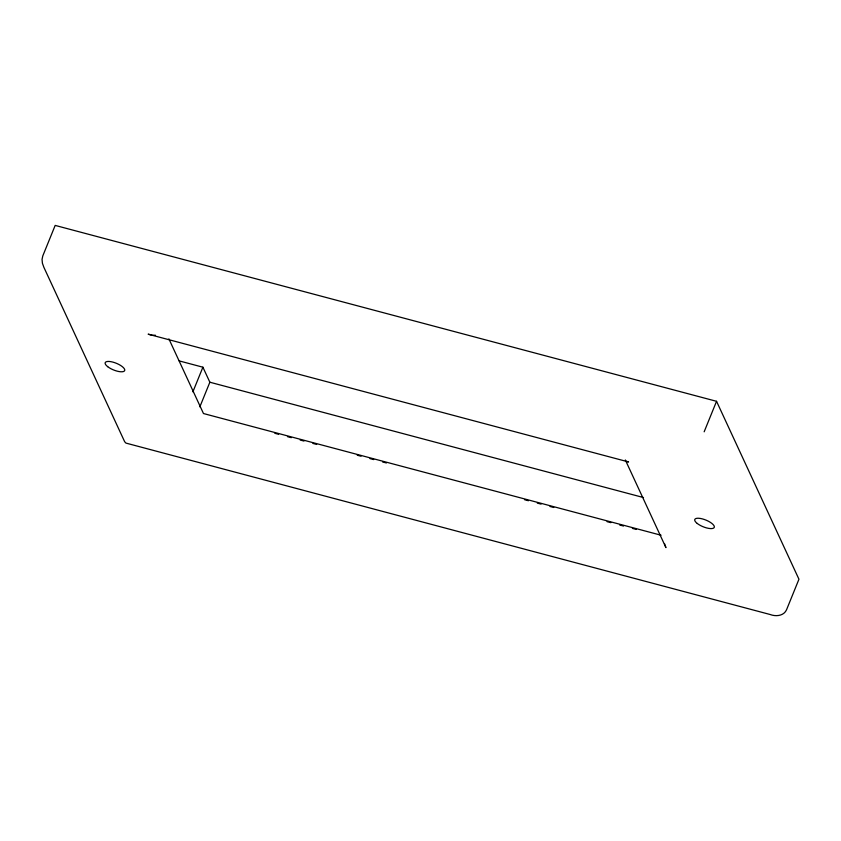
<?xml version="1.0" encoding="UTF-8"?>
<svg xmlns="http://www.w3.org/2000/svg" width="841" height="841" viewBox="0 0 841 841"><rect width="100%" height="100%" fill="white"/><g stroke="black" fill="none" stroke-linecap="round" stroke-linejoin="round"><path stroke-width="1.26" d="M192.894 391.832L202.902 367.202L179.217 360.905M199.853 406.855L209.861 382.224L202.902 367.202M704.159 431.801L716.543 401.304L55.18 225.409L42.796 255.906L42.05 259.385L42.418 263.265L43.869 267.291L124.647 441.693L125.94 443.091L770.219 614.529C775.896 616.726 783.875 615.98 786.566 609.725L798.95 579.228L716.543 401.304M152.4 335.233L155.417 335.244M151.338 334.97L148.142 334.182L628.553 461.951L626.629 461.362M209.861 382.224L643.512 497.557M661.079 535.233L203.469 413.53L168.883 338.86M274.818 433.294L278.623 434.303M287.506 436.668L291.301 437.677M300.184 440.043L303.99 441.052M312.863 443.417L316.668 444.426M357.236 455.212L361.041 456.232M369.924 458.587L373.719 459.596M382.602 461.961L386.408 462.97M524.616 499.733L528.421 500.742M537.294 503.107L541.099 504.116M549.972 506.471L553.777 507.491M607.034 521.651L610.839 522.66M619.712 525.026L623.517 526.035M632.39 528.4L636.195 529.409M625.336 459.964L665.946 547.638L664.495 543.612M697.242 523.459A10.512 3.616 22.1 0 0 713.893 527.885A10.512 3.616 22.1 0 0 702.435 518.908A10.512 3.616 22.1 0 0 697.242 523.459M107.659 366.655A10.512 3.616 22.1 0 0 124.31 371.081A10.512 3.616 22.1 0 0 112.852 362.103A10.512 3.616 22.1 0 0 107.659 366.655"/></g></svg>
